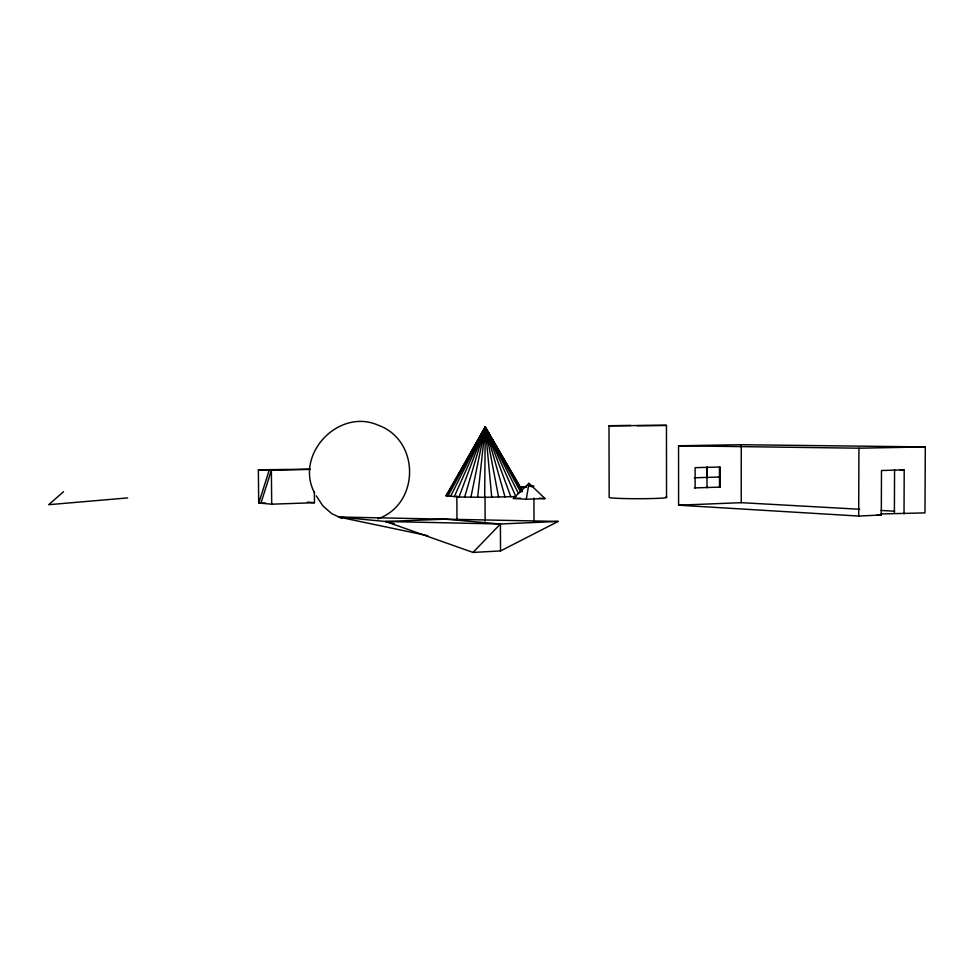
<?xml version="1.0" encoding="UTF-8"?>
<svg xmlns="http://www.w3.org/2000/svg" width="974" height="974" viewBox="0 0 974 974"><rect width="100%" height="100%" fill="white"/><g stroke="black" fill="none" stroke-linecap="round" stroke-linejoin="round"><path stroke-width="1.46" d="M719.457 466.996L719.518 487.073L720.261 487.097L720.261 467.009L695.119 467.666L695.132 487.95M859.677 509.256L741.226 502.669L741.263 444.716L925.3 446.92L924.971 512.884L880.8 513.98M904.018 513.895L904.213 469.858L881.482 470.515L881.312 514.978L858.691 516.062L858.922 448.198L925.3 446.92M894.388 513.335L894.57 469.59M521.614 489.837L485.235 427.062L446.055 495.681L459.01 496.996L484.687 497.324L485.235 427.062L522.234 490.214M477.662 497.324L485.235 427.062L522.429 491.797M526.289 499.248L528.967 483.299L545.038 498.578L526.289 499.248L513.359 498.432L528.967 483.299L529.576 486.196M470.905 497.264L485.235 427.062L497.775 449.635M464.61 497.154L485.235 427.062L520.688 492.016M265.427 503.071L258.707 503.302L269.165 470.345L309.72 469.419M484.212 429.924L485.235 427.062L490.786 437.85M459.01 496.996L485.235 427.062L518.533 493.562M482.276 433.941L485.235 427.062L487.122 431.178M454.249 496.789L485.235 427.062L515.855 496.557L484.687 497.324M479.281 439.25L485.235 427.062L486.866 431.251M450.487 496.545L485.235 427.062L510.851 496.801M472.451 451.072L473.875 448.393M475.288 445.727L485.235 427.062L486.123 429.972M447.821 496.277L485.235 427.062L505.043 496.996M449.903 490.129L451.376 487.499M452.849 484.869L485.235 427.062L485.868 430.033M446.336 495.985L485.235 427.062L498.603 497.154M473.011 552.428L500.405 524L558.199 521.431L500.539 550.931L473.011 552.428L385.521 521.492L338.66 517.024L427.769 535.688M63.517 491.712L48.7 504.69L127.679 497.921M377.815 518.85C419.977 504.142 420.208 440.248 378.192 425.2C338.672 407.631 294.258 454.493 314.541 492.917M446.055 495.681L446.956 495.376M520.542 487.706L526.471 487.061M530.915 486.586L533.874 486.257L530.854 486.403M520.274 486.903L526.325 486.623M741.263 444.716L678.549 445.775L678.598 505.189L741.226 502.669M394.251 523.732L385.521 521.492L445.167 519.166L500.405 524L500.539 550.931M513.359 498.432L520.518 498.177M694.352 487.913L720.261 487.097M271.709 504.179L271.369 470.296L260.898 503.229L271.709 504.179L314.456 502.706L314.358 492.089M666.533 497.397L666.459 425.37L637.106 425.65M694.352 477.784L719.518 477.029M665.571 497.057A28.696 1.291 0 0 1 641.05 498.7A28.696 1.291 0 0 1 609.164 497.385L608.994 425.735L630.848 425.516M258.707 503.302L258.366 469.821L309.951 469.127M678.549 445.775L858.922 448.198M666.459 425.37L608.994 425.735M338.66 517.024L558.199 521.431M385.521 521.492L500.405 524M900.086 469.736L904.213 469.858M707.757 467.337L706.734 467.301L707.014 477.406M719.445 477.029L720.261 477.065M706.978 487.487L707.757 487.524M258.366 469.821L269.165 470.345M880.934 510.437L894.607 511.204M877.209 514.735L881.312 514.978M678.598 505.189L858.691 516.062M539.231 498.225L545.038 498.578M307.455 502.134L314.456 502.706M341.984 518.436L331.744 513.651L322.942 505.944L316.221 495.827M499.248 452.289L500.721 454.943M485.235 427.062L491.736 497.264M456.843 495.876L456.989 519.739M533.922 498.055L534.02 521.626M485.028 497.483L485.149 521.163M706.941 467.313L707.014 487.487"/></g></svg>
